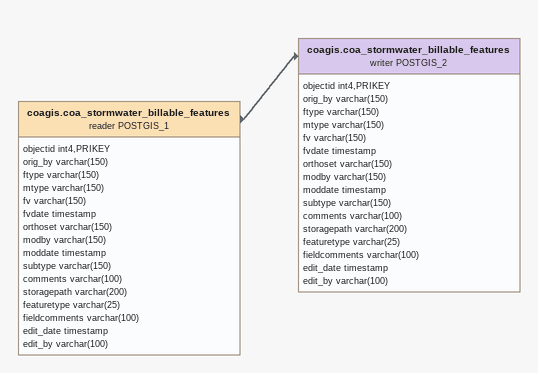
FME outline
coagis.coa_stormwater_billable_features (reader POSTGIS_1)
    attributes: objectid int4,PRIKEY, orig_by varchar(150), ftype varchar(150), mtype varchar(150), fv varchar(150), fvdate timestamp, orthoset varchar(150), modby varchar(150), moddate timestamp, subtype varchar(150), comments varchar(100), storagepath varchar(200), featuretype varchar(25), fieldcomments varchar(100), edit_date timestamp, edit_by varchar(100)
    -> coagis.coa_stormwater_billable_features (writer POSTGIS_2)
coagis.coa_stormwater_billable_features (writer POSTGIS_2)
    attributes: objectid int4,PRIKEY, orig_by varchar(150), ftype varchar(150), mtype varchar(150), fv varchar(150), fvdate timestamp, orthoset varchar(150), modby varchar(150), moddate timestamp, subtype varchar(150), comments varchar(100), storagepath varchar(200), featuretype varchar(25), fieldcomments varchar(100), edit_date timestamp, edit_by varchar(100)
